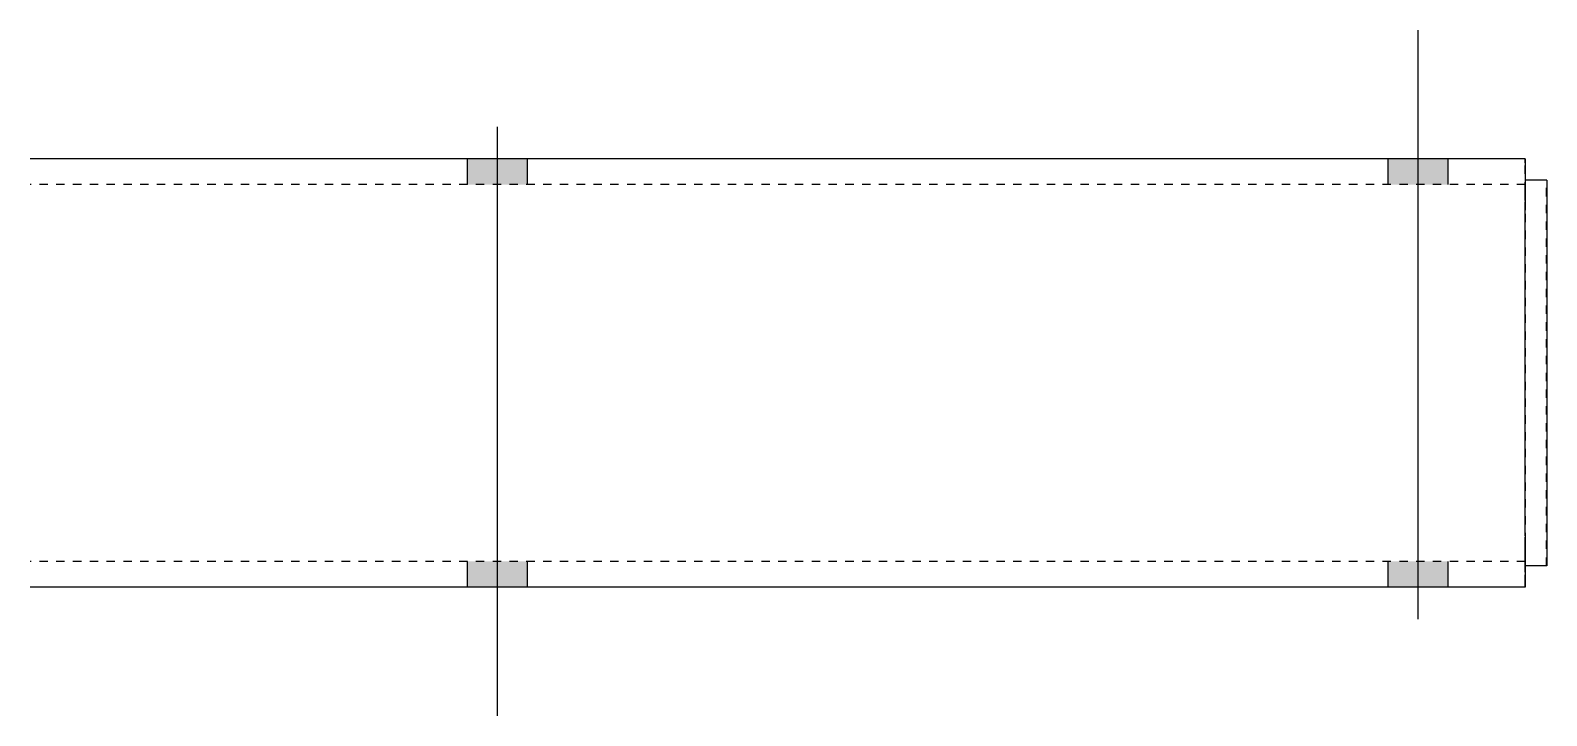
# Model space of a CAD drawing. Header units: millimetres. Extents: x 7 to 25696, y -5 to 1530.
# Drawn here: x 15343.9 to 15697.9, y -5.3 to 154.7 of the extents above; entities that cross this region are included whole.
import ezdxf

# ---------------------------------------------------------------- set-up
doc = ezdxf.new("R2010")
doc.units = ezdxf.units.MM
doc.linetypes.add('DXK_LINE_DOT2', pattern=[3.9198, 1.9599, -1.9599])
doc.layers.add('STÅL', color=7, linetype='Continuous')

msp = doc.modelspace()

# ---------------------------------------------------------------- hatches: boundary and pattern name
at = {"layer": 'STÅL', "linetype": 'Continuous'}
for points in [[(15459.87, 124.7), (15445.87, 124.7), (15445.87, 118.7), (15459.87, 118.7)], [(15459.87, 124.7), (15445.87, 124.7), (15445.87, 118.7), (15459.87, 118.7)], [(15674.87, 124.7), (15660.87, 124.7), (15660.87, 118.7), (15674.87, 118.7)], [(15674.87, 124.7), (15660.87, 124.7), (15660.87, 118.7), (15674.87, 118.7)], [(15459.87, 30.7), (15445.87, 30.7), (15445.87, 24.7), (15459.87, 24.7)], [(15459.87, 30.7), (15445.87, 30.7), (15445.87, 24.7), (15459.87, 24.7)], [(15674.87, 30.7), (15660.87, 30.7), (15660.87, 24.7), (15674.87, 24.7)], [(15674.87, 30.7), (15660.87, 30.7), (15660.87, 24.7), (15674.87, 24.7)]]:
    msp.add_hatch(color=96, dxfattribs=at).paths.add_polyline_path(points)

# ---------------------------------------------------------------- linework, layer by layer
at = {"layer": 'STÅL', "color": 96, "linetype": 'Continuous'}
for p, q in [((15667.87, 17.2), (15667.87, 154.7)), ((15667.87, 17.2), (15667.87, 154.7)), ((15452.87, 132.2), (15452.87, -5.3)), ((15452.87, 132.2), (15452.87, -5.3)), ((15445.87, 124.7), (15445.87, 118.7)), ((15445.87, 124.7), (15445.87, 118.7)), ((15459.87, 124.7), (15459.87, 118.7)), ((15459.87, 124.7), (15459.87, 118.7)), ((15660.87, 118.7), (15660.87, 124.7)), ((15660.87, 118.7), (15660.87, 124.7)), ((15674.87, 118.7), (15674.87, 124.7)), ((15674.87, 118.7), (15674.87, 124.7)), ((15445.87, 30.7), (15445.87, 24.7)), ((15445.87, 30.7), (15445.87, 24.7)), ((15459.87, 30.7), (15459.87, 24.7)), ((15459.87, 30.7), (15459.87, 24.7)), ((15660.87, 24.7), (15660.87, 30.7)), ((15660.87, 24.7), (15660.87, 30.7)), ((15674.87, 24.7), (15674.87, 30.7)), ((15674.87, 24.7), (15674.87, 30.7))]:
    msp.add_line(p, q, dxfattribs=at)
at = {"layer": 'STÅL', "color": 2, "linetype": 'Continuous'}
for p, q in [((15692.89, 124.7), (15343.87, 124.7)), ((15692.89, 124.7), (15692.89, 123.79)), ((15692.89, 123.79), (15692.89, 121.19)), ((15692.89, 121.19), (15692.89, 117.29)), ((15697.89, 119.7), (15692.89, 119.7)), ((15692.89, 117.29), (15692.89, 112.7)), ((15697.89, 119.7), (15697.89, 29.7)), ((15692.89, 36.7), (15692.89, 112.7)), ((15692.89, 36.7), (15692.89, 32.11)), ((15692.89, 32.11), (15692.89, 28.21)), ((15697.89, 29.7), (15692.89, 29.7)), ((15692.89, 28.21), (15692.89, 25.61)), ((15692.89, 25.61), (15692.89, 24.7)), ((15692.89, 24.7), (15343.87, 24.7))]:
    msp.add_line(p, q, dxfattribs=at)
at = {"layer": 'STÅL', "color": 7, "linetype": 'DXK_LINE_DOT2'}
for p, q in [((15692.87, 123.79), (15692.87, 124.7)), ((15692.87, 121.19), (15692.87, 123.79)), ((15692.87, 117.29), (15692.87, 121.19)), ((15692.89, 118.7), (15343.87, 118.7)), ((15692.89, 119.7), (15692.87, 119.7)), ((15692.87, 119.7), (15692.87, 29.7)), ((15692.87, 118.24), (15692.87, 118.7)), ((15692.87, 117.29), (15692.87, 118.24)), ((15692.87, 116.94), (15692.87, 117.29)), ((15692.87, 112.7), (15692.87, 117.29)), ((15692.87, 115), (15692.87, 116.94)), ((15692.89, 29.7), (15692.89, 119.7)), ((15692.89, 118.24), (15692.89, 118.7)), ((15692.89, 116.94), (15692.89, 118.24)), ((15692.89, 115), (15692.89, 116.94)), ((15697.87, 29.7), (15697.87, 119.7)), ((15697.87, 119.7), (15697.89, 119.7)), ((15692.87, 34.4), (15692.87, 112.7)), ((15692.87, 34.4), (15692.87, 32.11)), ((15692.87, 32.11), (15692.87, 34.4)), ((15692.87, 32.11), (15692.87, 31.16)), ((15692.87, 28.21), (15692.87, 32.11)), ((15692.89, 32.46), (15692.89, 34.4)), ((15692.89, 31.16), (15692.89, 32.46)), ((15692.89, 30.7), (15343.87, 30.7)), ((15692.87, 31.16), (15692.87, 30.7)), ((15692.87, 29.7), (15692.89, 29.7)), ((15692.89, 30.7), (15692.89, 31.16)), ((15697.89, 29.7), (15697.87, 29.7)), ((15692.87, 25.61), (15692.87, 28.21)), ((15692.87, 24.7), (15692.87, 25.61))]:
    msp.add_line(p, q, dxfattribs=at)

doc.saveas('drawing.dxf')
